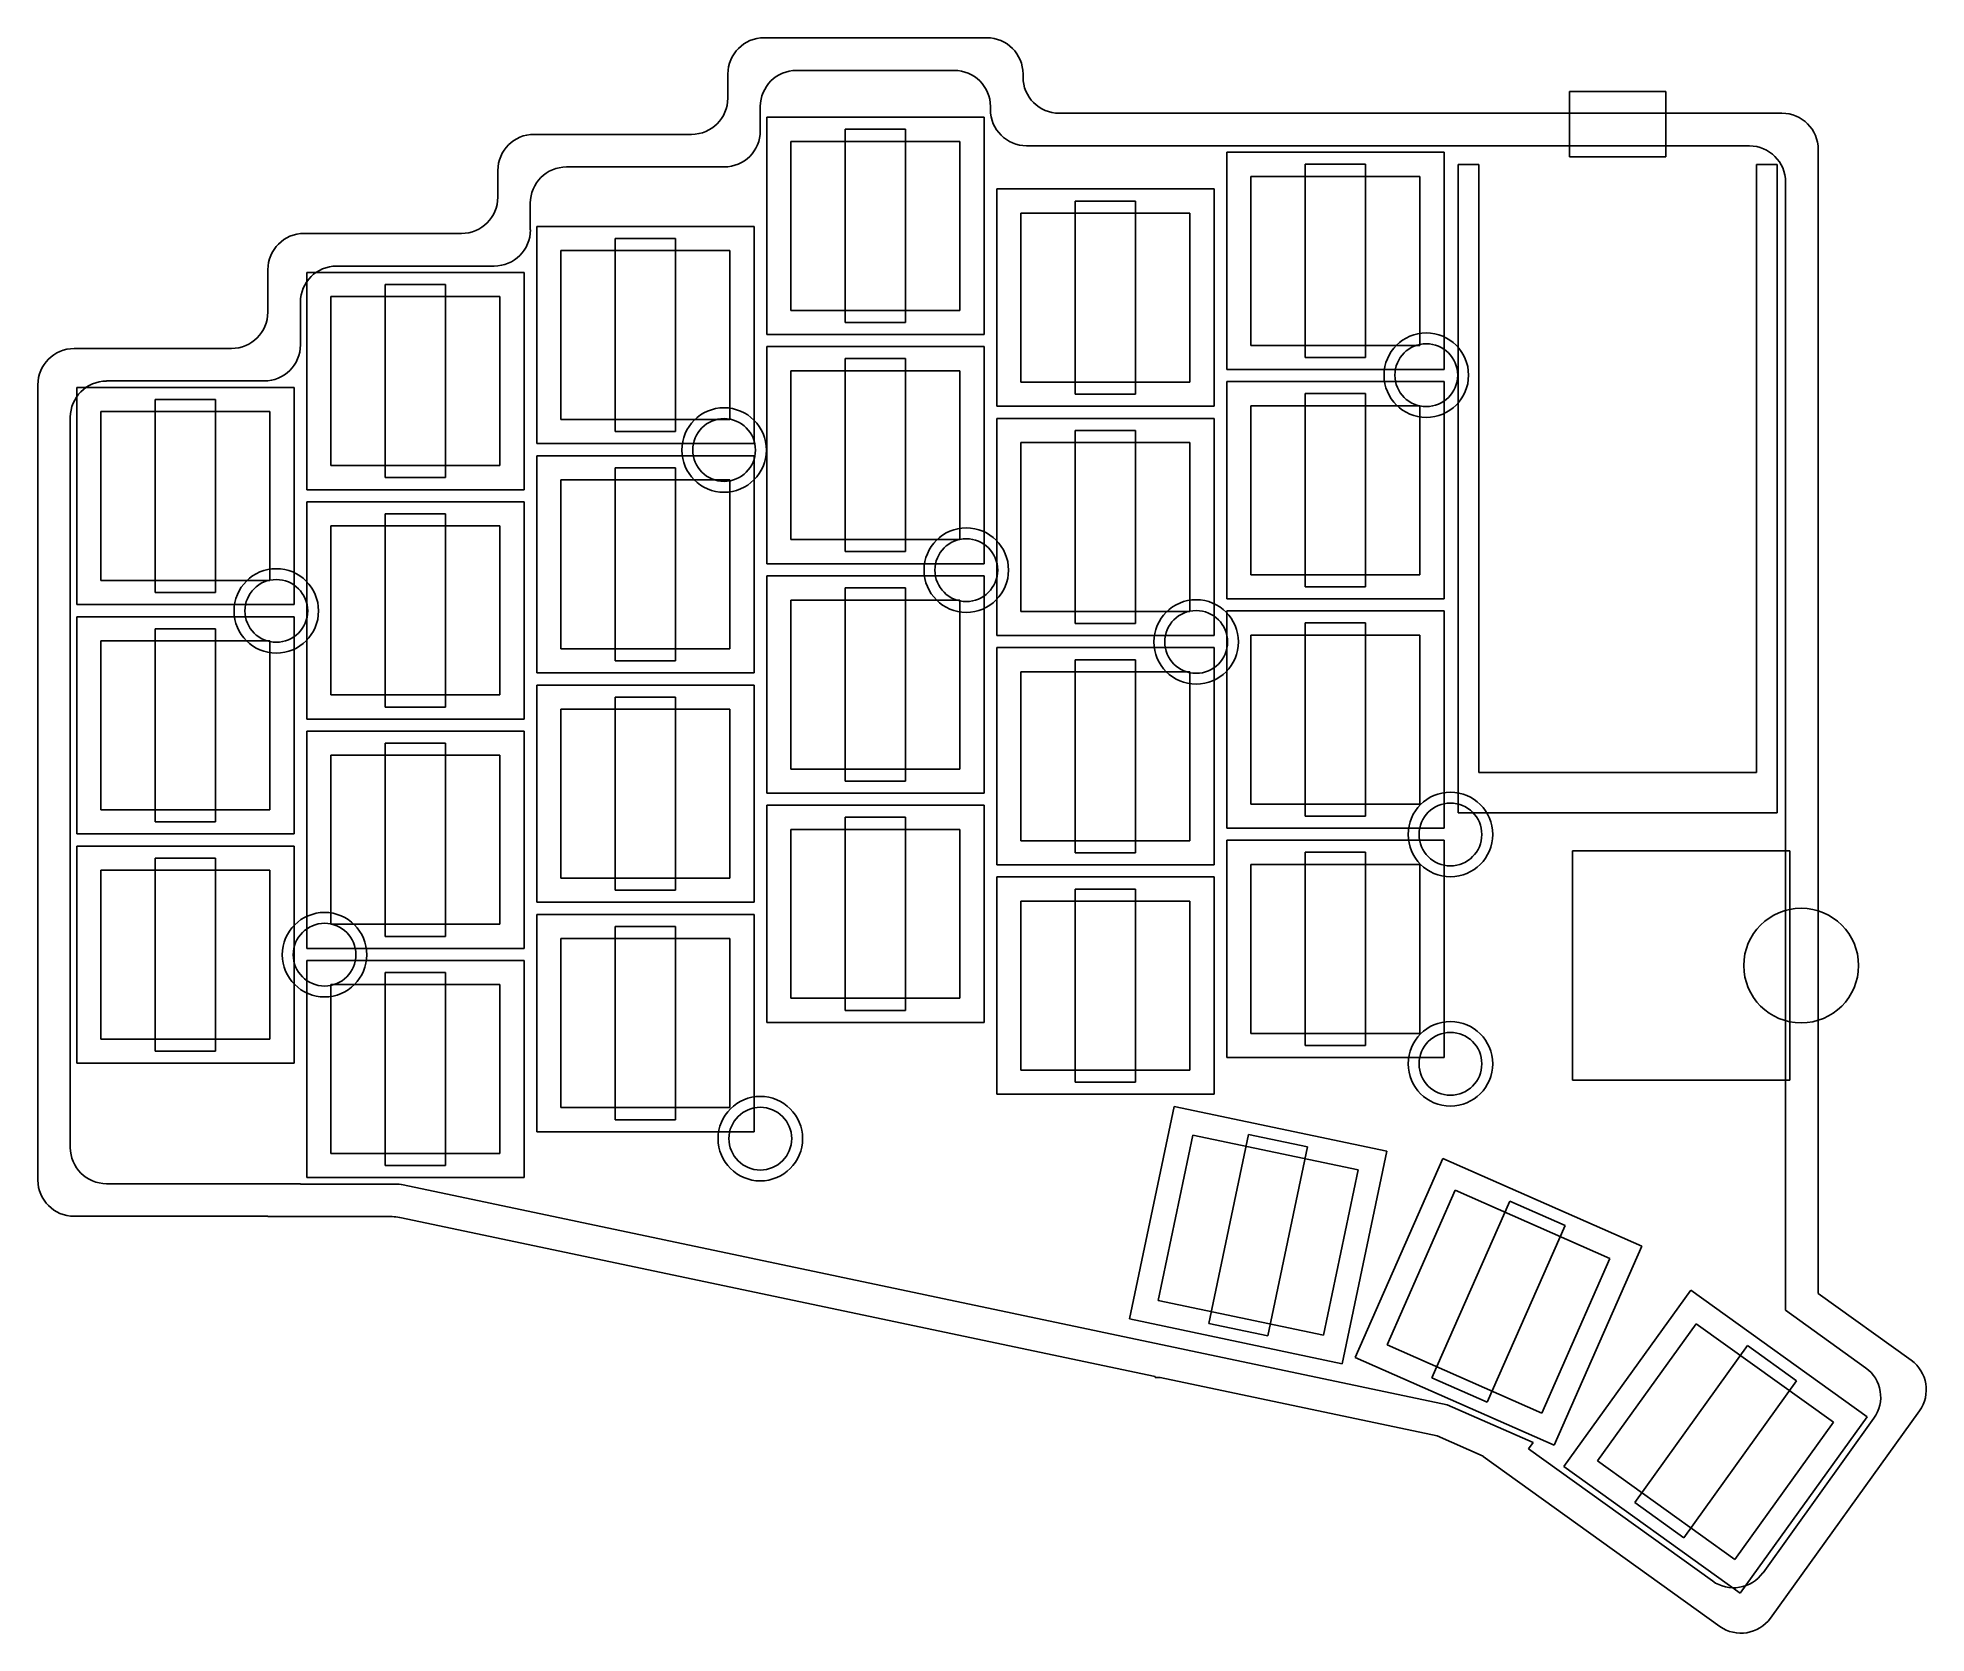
# Model space of a CAD drawing. Header units: millimetres. Extents: x 88 to 244, y -118 to 14.
import ezdxf

# ---------------------------------------------------------------- set-up
doc = ezdxf.new("R2010")
doc.units = ezdxf.units.MM

msp = doc.modelspace()

# ---------------------------------------------------------------- linework, layer by layer
for p, q in [((147.93, 13.96), (166.38, 13.96)), ((144.93, 8.96), (144.93, 10.96)), ((150.62, 11.26), (163.68, 11.26)), ((169.38, 10.96), (169.38, 10.71)), ((222.63, 9.5), (214.63, 9.5)), ((214.63, 9.5), (214.63, 4.1)), ((222.63, 4.1), (222.63, 9.5)), ((147.62, 6.26), (147.62, 8.26)), ((166.68, 8.26), (166.68, 8.01)), ((166.15, 7.38), (148.15, 7.38)), ((148.15, 7.38), (148.15, -10.62)), ((159.65, 6.38), (154.65, 6.38)), ((154.65, 6.38), (154.65, -9.62)), ((159.65, -9.62), (159.65, 6.38)), ((166.15, -10.62), (166.15, 7.38)), ((172.38, 7.71), (188.43, 7.71)), ((188.43, 7.71), (188.43, 7.71)), ((188.43, 7.71), (232.24, 7.71)), ((128.88, 5.96), (141.93, 5.96)), ((164.15, 5.38), (150.15, 5.38)), ((150.15, 5.38), (150.15, -8.62)), ((164.15, -8.62), (164.15, 5.38)), ((169.68, 5.01), (185.72, 5.01)), ((185.72, 5.01), (185.72, 5.01)), ((185.72, 5.01), (229.54, 5.01)), ((235.24, -90.07), (235.24, 4.71)), ((131.57, 3.26), (144.62, 3.26)), ((204.25, 4.49), (186.25, 4.49)), ((186.25, 4.49), (186.25, -13.52)), ((197.75, 3.48), (192.75, 3.48)), ((192.75, 3.48), (192.75, -12.52)), ((197.75, -12.52), (197.75, 3.48)), ((204.25, -13.52), (204.25, 4.49)), ((207.13, 3.45), (205.43, 3.45)), ((205.43, 3.45), (205.43, -50.25)), ((207.13, 3.45), (207.13, -46.9)), ((214.63, 4.1), (222.63, 4.1)), ((231.83, 3.45), (230.13, 3.45)), ((230.13, -46.9), (230.13, 3.45)), ((231.83, -50.25), (231.83, 3.45)), ((125.88, 0.75), (125.88, 2.96)), ((202.25, 2.48), (188.25, 2.48)), ((188.25, 2.48), (188.25, -11.52)), ((202.25, -11.52), (202.25, 2.48)), ((232.54, -91.45), (232.54, 2.01)), ((128.57, -1.95), (128.57, 0.26)), ((185.2, 1.44), (167.2, 1.44)), ((167.2, 1.44), (167.2, -16.57)), ((178.7, 0.43), (173.7, 0.43)), ((173.7, 0.43), (173.7, -15.56)), ((178.7, -15.56), (178.7, 0.43)), ((185.2, -16.57), (185.2, 1.44)), ((183.2, -0.56), (169.2, -0.56)), ((169.2, -0.56), (169.2, -14.56)), ((183.2, -14.56), (183.2, -0.56)), ((109.83, -2.25), (122.88, -2.25)), ((147.1, -1.67), (129.1, -1.67)), ((129.1, -1.67), (129.1, -19.66)), ((140.6, -2.67), (135.6, -2.67)), ((135.6, -2.67), (135.6, -18.66)), ((140.6, -18.66), (140.6, -2.67)), ((147.1, -19.66), (147.1, -1.67)), ((145.1, -3.67), (131.1, -3.67)), ((131.1, -3.67), (131.1, -17.66)), ((145.1, -17.66), (145.1, -3.67)), ((106.83, -8.78), (106.83, -5.25)), ((128.05, -5.47), (110.05, -5.47)), ((110.05, -5.47), (110.05, -23.48)), ((112.53, -4.95), (125.58, -4.95)), ((128.05, -23.48), (128.05, -5.47)), ((126.05, -7.47), (112.05, -7.47)), ((112.05, -7.47), (112.05, -21.48)), ((121.55, -6.47), (116.55, -6.47)), ((116.55, -6.47), (116.55, -22.48)), ((121.55, -22.48), (121.55, -6.47)), ((126.05, -21.48), (126.05, -7.47)), ((109.53, -11.47), (109.53, -7.95)), ((150.15, -8.62), (164.15, -8.62)), ((148.15, -10.62), (166.15, -10.62)), ((154.65, -9.62), (159.65, -9.62)), ((90.78, -11.78), (103.83, -11.78)), ((166.15, -11.62), (148.15, -11.62)), ((148.15, -11.62), (148.15, -29.61)), ((166.15, -29.61), (166.15, -11.62)), ((188.25, -11.52), (202.25, -11.52)), ((164.15, -13.62), (150.15, -13.62)), ((150.15, -13.62), (150.15, -27.61)), ((159.65, -12.62), (154.65, -12.62)), ((154.65, -12.62), (154.65, -28.61)), ((159.65, -28.61), (159.65, -12.62)), ((164.15, -27.61), (164.15, -13.62)), ((186.25, -13.52), (204.25, -13.52)), ((192.75, -12.52), (197.75, -12.52)), ((87.78, -80.67), (87.78, -14.78)), ((109, -15), (91, -15)), ((91, -15), (91, -33)), ((93.47, -14.47), (106.53, -14.47)), ((109, -33), (109, -15)), ((169.2, -14.56), (183.2, -14.56)), ((173.7, -15.56), (178.7, -15.56)), ((204.25, -14.52), (186.25, -14.52)), ((186.25, -14.52), (186.25, -32.52)), ((197.75, -15.52), (192.75, -15.52)), ((192.75, -15.52), (192.75, -31.52)), ((197.75, -31.52), (197.75, -15.52)), ((204.25, -32.52), (204.25, -14.52)), ((107, -17), (93, -17)), ((93, -17), (93, -31)), ((102.5, -16), (97.5, -16)), ((97.5, -16), (97.5, -32)), ((102.5, -32), (102.5, -16)), ((107, -31), (107, -17)), ((167.2, -16.57), (185.2, -16.57)), ((202.25, -16.52), (188.25, -16.52)), ((188.25, -16.52), (188.25, -30.52)), ((202.25, -30.52), (202.25, -16.52)), ((90.47, -77.97), (90.47, -17.48)), ((131.1, -17.66), (145.1, -17.66)), ((135.6, -18.66), (140.6, -18.66)), ((185.2, -17.57), (167.2, -17.57)), ((167.2, -17.57), (167.2, -35.56)), ((178.7, -18.57), (173.7, -18.57)), ((173.7, -18.57), (173.7, -34.56)), ((178.7, -34.56), (178.7, -18.57)), ((185.2, -35.56), (185.2, -17.57)), ((129.1, -19.66), (147.1, -19.66)), ((183.2, -19.57), (169.2, -19.57)), ((169.2, -19.57), (169.2, -33.56)), ((183.2, -33.56), (183.2, -19.57)), ((112.05, -21.48), (126.05, -21.48)), ((147.1, -20.66), (129.1, -20.66)), ((129.1, -20.66), (129.1, -38.66)), ((140.6, -21.66), (135.6, -21.66)), ((135.6, -21.66), (135.6, -37.66)), ((140.6, -37.66), (140.6, -21.66)), ((147.1, -38.66), (147.1, -20.66)), ((116.55, -22.48), (121.55, -22.48)), ((145.1, -22.66), (131.1, -22.66)), ((131.1, -22.66), (131.1, -36.66)), ((145.1, -36.66), (145.1, -22.66)), ((110.05, -23.48), (128.05, -23.48)), ((128.05, -24.48), (110.05, -24.48)), ((110.05, -24.48), (110.05, -42.48)), ((128.05, -42.48), (128.05, -24.48)), ((126.05, -26.48), (112.05, -26.48)), ((112.05, -26.48), (112.05, -40.48)), ((121.55, -25.48), (116.55, -25.48)), ((116.55, -25.48), (116.55, -41.48)), ((121.55, -41.48), (121.55, -25.48)), ((126.05, -40.48), (126.05, -26.48)), ((150.15, -27.61), (164.15, -27.61)), ((148.15, -29.61), (166.15, -29.61)), ((154.65, -28.61), (159.65, -28.61)), ((93, -31), (107, -31)), ((166.15, -30.61), (148.15, -30.61)), ((148.15, -30.61), (148.15, -48.62)), ((166.15, -48.62), (166.15, -30.61)), ((188.25, -30.52), (202.25, -30.52)), ((97.5, -32), (102.5, -32)), ((164.15, -32.62), (150.15, -32.62)), ((150.15, -32.62), (150.15, -46.62)), ((159.65, -31.61), (154.65, -31.61)), ((154.65, -31.61), (154.65, -47.62)), ((159.65, -47.62), (159.65, -31.61)), ((164.15, -46.62), (164.15, -32.62)), ((186.25, -32.52), (204.25, -32.52)), ((192.75, -31.52), (197.75, -31.52)), ((91, -33), (109, -33)), ((109, -34), (91, -34)), ((91, -34), (91, -52)), ((109, -52), (109, -34)), ((169.2, -33.56), (183.2, -33.56)), ((204.25, -33.52), (186.25, -33.52)), ((186.25, -33.52), (186.25, -51.52)), ((204.25, -51.52), (204.25, -33.52)), ((102.5, -35), (97.5, -35)), ((97.5, -35), (97.5, -51)), ((102.5, -51), (102.5, -35)), ((167.2, -35.56), (185.2, -35.56)), ((173.7, -34.56), (178.7, -34.56)), ((202.25, -35.52), (188.25, -35.52)), ((188.25, -35.52), (188.25, -49.52)), ((197.75, -34.52), (192.75, -34.52)), ((192.75, -34.52), (192.75, -50.52)), ((197.75, -50.52), (197.75, -34.52)), ((202.25, -49.52), (202.25, -35.52)), ((107, -36), (93, -36)), ((93, -36), (93, -50)), ((107, -50), (107, -36)), ((131.1, -36.66), (145.1, -36.66)), ((185.2, -36.56), (167.2, -36.56)), ((167.2, -36.56), (167.2, -54.56)), ((185.2, -54.56), (185.2, -36.56)), ((129.1, -38.66), (147.1, -38.66)), ((135.6, -37.66), (140.6, -37.66)), ((183.2, -38.56), (169.2, -38.56)), ((169.2, -38.56), (169.2, -52.56)), ((178.7, -37.56), (173.7, -37.56)), ((173.7, -37.56), (173.7, -53.56)), ((178.7, -53.56), (178.7, -37.56)), ((183.2, -52.56), (183.2, -38.56)), ((112.05, -40.48), (126.05, -40.48)), ((147.1, -39.66), (129.1, -39.66)), ((129.1, -39.66), (129.1, -57.66)), ((140.6, -40.66), (135.6, -40.66)), ((135.6, -40.66), (135.6, -56.66)), ((140.6, -56.66), (140.6, -40.66)), ((147.1, -57.66), (147.1, -39.66)), ((116.55, -41.48), (121.55, -41.48)), ((145.1, -41.66), (131.1, -41.66)), ((131.1, -41.66), (131.1, -55.66)), ((145.1, -55.66), (145.1, -41.66)), ((110.05, -42.48), (128.05, -42.48)), ((128.05, -43.48), (110.05, -43.48)), ((110.05, -43.48), (110.05, -61.48)), ((128.05, -61.48), (128.05, -43.48)), ((121.55, -44.48), (116.55, -44.48)), ((116.55, -44.48), (116.55, -60.48)), ((121.55, -60.48), (121.55, -44.48)), ((126.05, -45.48), (112.05, -45.48)), ((112.05, -45.48), (112.05, -59.48)), ((126.05, -59.48), (126.05, -45.48)), ((150.15, -46.62), (164.15, -46.62)), ((207.13, -46.9), (230.13, -46.9)), ((154.65, -47.62), (159.65, -47.62)), ((93, -50), (107, -50)), ((148.15, -48.62), (166.15, -48.62)), ((166.15, -49.62), (148.15, -49.62)), ((148.15, -49.62), (148.15, -67.61)), ((166.15, -67.61), (166.15, -49.62)), ((188.25, -49.52), (202.25, -49.52)), ((97.5, -51), (102.5, -51)), ((164.15, -51.62), (150.15, -51.62)), ((150.15, -51.62), (150.15, -65.61)), ((159.65, -50.62), (154.65, -50.62)), ((154.65, -50.62), (154.65, -66.61)), ((159.65, -66.61), (159.65, -50.62)), ((164.15, -65.61), (164.15, -51.62)), ((186.25, -51.52), (204.25, -51.52)), ((192.75, -50.52), (197.75, -50.52)), ((205.43, -50.25), (231.83, -50.25)), ((91, -52), (109, -52)), ((109, -53), (91, -53)), ((91, -53), (91, -71)), ((109, -71), (109, -53)), ((169.2, -52.56), (183.2, -52.56)), ((204.25, -52.52), (186.25, -52.52)), ((186.25, -52.52), (186.25, -70.52)), ((204.25, -70.52), (204.25, -52.52)), ((102.5, -54), (97.5, -54)), ((97.5, -54), (97.5, -70)), ((102.5, -70), (102.5, -54)), ((167.2, -54.56), (185.2, -54.56)), ((173.7, -53.56), (178.7, -53.56)), ((202.25, -54.52), (188.25, -54.52)), ((188.25, -54.52), (188.25, -68.52)), ((197.75, -53.52), (192.75, -53.52)), ((192.75, -53.52), (192.75, -69.52)), ((197.75, -69.52), (197.75, -53.52)), ((202.25, -68.52), (202.25, -54.52)), ((232.88, -53.4), (214.88, -53.4)), ((214.88, -53.4), (214.88, -72.4)), ((232.88, -72.4), (232.88, -53.4)), ((107, -55), (93, -55)), ((93, -55), (93, -69)), ((107, -69), (107, -55)), ((131.1, -55.66), (145.1, -55.66)), ((185.2, -55.56), (167.2, -55.56)), ((167.2, -55.56), (167.2, -73.56)), ((185.2, -73.56), (185.2, -55.56)), ((129.1, -57.66), (147.1, -57.66)), ((135.6, -56.66), (140.6, -56.66)), ((183.2, -57.56), (169.2, -57.56)), ((169.2, -57.56), (169.2, -71.56)), ((178.7, -56.56), (173.7, -56.56)), ((173.7, -56.56), (173.7, -72.56)), ((178.7, -72.56), (178.7, -56.56)), ((183.2, -71.56), (183.2, -57.56)), ((147.1, -58.66), (129.1, -58.66)), ((129.1, -58.66), (129.1, -76.67)), ((147.1, -76.67), (147.1, -58.66)), ((112.05, -59.48), (126.05, -59.48)), ((116.55, -60.48), (121.55, -60.48)), ((145.1, -60.66), (131.1, -60.66)), ((131.1, -60.66), (131.1, -74.67)), ((140.6, -59.66), (135.6, -59.66)), ((135.6, -59.66), (135.6, -75.67)), ((140.6, -75.67), (140.6, -59.66)), ((145.1, -74.67), (145.1, -60.66)), ((110.05, -61.48), (128.05, -61.48)), ((128.05, -62.48), (110.05, -62.48)), ((110.05, -62.48), (110.05, -80.47)), ((128.05, -80.47), (128.05, -62.48)), ((121.55, -63.48), (116.55, -63.48)), ((116.55, -63.48), (116.55, -79.47)), ((121.55, -79.47), (121.55, -63.48)), ((126.05, -64.47), (112.05, -64.47)), ((112.05, -64.47), (112.05, -78.47)), ((126.05, -78.47), (126.05, -64.47)), ((150.15, -65.61), (164.15, -65.61)), ((154.65, -66.61), (159.65, -66.61)), ((148.15, -67.61), (166.15, -67.61)), ((188.25, -68.52), (202.25, -68.52)), ((93, -69), (107, -69)), ((97.5, -70), (102.5, -70)), ((192.75, -69.52), (197.75, -69.52)), ((91, -71), (109, -71)), ((169.2, -71.56), (183.2, -71.56)), ((186.25, -70.52), (204.25, -70.52)), ((173.7, -72.56), (178.7, -72.56)), ((214.88, -72.4), (232.88, -72.4)), ((131.1, -74.67), (145.1, -74.67)), ((167.2, -73.56), (185.2, -73.56)), ((181.9, -74.57), (178.19, -92.18)), ((199.51, -78.28), (181.9, -74.57)), ((135.6, -75.67), (140.6, -75.67)), ((129.1, -76.67), (147.1, -76.67)), ((183.45, -76.94), (180.56, -90.64)), ((197.15, -79.83), (183.45, -76.94)), ((188.06, -76.89), (184.76, -92.55)), ((192.95, -77.92), (188.06, -76.89)), ((189.65, -93.58), (192.95, -77.92)), ((112.05, -78.47), (126.05, -78.47)), ((116.55, -79.47), (121.55, -79.47)), ((195.8, -95.9), (199.51, -78.28)), ((204.16, -78.89), (196.89, -95.36)), ((220.63, -86.15), (204.16, -78.89)), ((93.47, -80.97), (109.53, -80.97)), ((109.53, -81), (109.53, -80.97)), ((117.41, -81), (109.53, -81)), ((110.05, -80.47), (128.05, -80.47)), ((118.03, -81.06), (204.52, -99.29)), ((194.26, -93.53), (197.15, -79.83)), ((205.18, -81.52), (199.53, -94.33)), ((209.7, -82.42), (203.25, -97.06)), ((217.99, -87.17), (205.18, -81.52)), ((214.28, -84.44), (209.7, -82.42)), ((90.78, -83.67), (106.83, -83.67)), ((106.83, -83.7), (106.83, -83.67)), ((117.13, -83.7), (106.83, -83.7)), ((180.32, -96.95), (117.75, -83.76)), ((207.82, -99.08), (214.28, -84.44)), ((212.34, -99.98), (217.99, -87.17)), ((213.36, -102.62), (220.63, -86.15)), ((180.56, -90.64), (194.26, -93.53)), ((224.68, -89.78), (214.18, -104.4)), ((239.3, -100.28), (224.68, -89.78)), ((235.24, -90.07), (242.94, -95.6)), ((178.19, -92.18), (195.8, -95.9)), ((232.54, -91.45), (239.17, -96.22)), ((184.76, -92.55), (189.65, -93.58)), ((225.14, -92.57), (216.97, -103.94)), ((236.51, -100.74), (225.14, -92.57)), ((196.89, -95.36), (213.36, -102.62)), ((199.53, -94.33), (212.34, -99.98)), ((229.38, -94.38), (220.04, -107.38)), ((233.44, -97.3), (229.38, -94.38)), ((180.32, -97.04), (180.32, -96.95)), ((180.74, -97.04), (180.32, -97.04)), ((180.74, -97.04), (203.68, -101.87)), ((203.25, -97.06), (207.82, -99.08)), ((224.1, -110.3), (233.44, -97.3)), ((204.52, -99.29), (211.62, -102.42)), ((231.28, -116.97), (243.62, -99.79)), ((228.34, -112.11), (236.51, -100.74)), ((228.79, -114.9), (239.3, -100.28)), ((230.67, -113.2), (239.86, -100.41)), ((203.68, -101.87), (207.49, -103.55)), ((211.25, -102.94), (211.62, -102.42)), ((211.25, -102.94), (226.48, -113.88)), ((207.48, -103.56), (207.49, -103.55)), ((207.48, -103.56), (227.1, -117.65)), ((214.18, -104.4), (228.79, -114.9)), ((216.97, -103.94), (228.34, -112.11)), ((220.04, -107.38), (224.1, -110.3))]:
    msp.add_line(p, q)
for centre, radius in [((202.78, -13.99), 3.5), ((202.78, -13.99), 2.6), ((144.62, -20.19), 3.5), ((144.62, -20.19), 2.6), ((164.68, -30.14), 3.5), ((164.68, -30.14), 2.6), ((107.53, -33.52), 3.5), ((107.53, -33.52), 2.6), ((183.72, -36.09), 3.5), ((183.72, -36.09), 2.6), ((204.78, -52.04), 3.5), ((204.78, -52.04), 2.6), ((111.53, -62), 3.5), ((111.53, -62), 2.6), ((233.83, -62.9), 4.75), ((204.78, -71.04), 3.5), ((204.78, -71.04), 2.6), ((147.62, -77.24), 3.5), ((147.62, -77.24), 2.6)]:
    msp.add_circle(centre, radius)
for centre, start, end in [((147.93, 10.96), 90, 180), ((166.38, 10.96), 0, 90), ((150.62, 8.26), 90, 180), ((163.68, 8.26), 0, 90), ((172.38, 10.71), 180, 270), ((141.93, 8.96), 270, 0), ((169.68, 8.01), 180, 270), ((144.62, 6.26), 270, 0), ((232.24, 4.71), 0, 90), ((128.88, 2.96), 90, 180), ((229.54, 2.01), 0, 90), ((131.57, 0.26), 90, 180), ((122.88, 0.75), 270, 0), ((109.83, -5.25), 90, 180), ((125.58, -1.95), 270, 0), ((112.53, -7.95), 90, 180), ((103.83, -8.78), 270, 0), ((90.78, -14.78), 90, 180), ((106.53, -11.47), 270, 0), ((93.47, -17.48), 90, 180), ((93.47, -77.97), 180, 270), ((90.78, -80.67), 180, 270), ((117.41, -84), 78.1, 90), ((117.13, -86.7), 78.1, 90), ((237.42, -98.66), 324.3, 54.3), ((241.19, -98.04), 324.3, 54.3), ((228.23, -111.45), 234.3, 324.3), ((228.85, -115.21), 234.3, 324.3)]:
    msp.add_arc(centre, 3, start, end)

doc.saveas('drawing.dxf')
